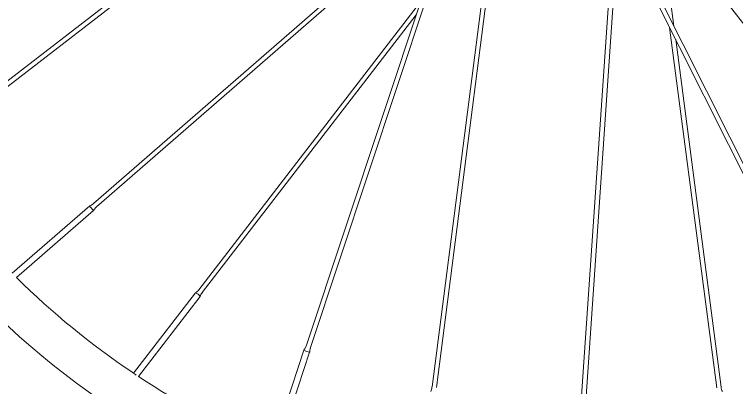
# Model space of a CAD drawing. Header units: inches. Extents: x -27 to 495, y -3 to 144.
# Drawn here: x -18.63 to -8.91, y 92.16 to 97.19 of the extents above; entities that cross this region are included whole.
import ezdxf

# ---------------------------------------------------------------- set-up
doc = ezdxf.new("R2010")
doc.units = ezdxf.units.IN
doc.layers.add('ZANO_R', color=7, linetype='Continuous', lineweight=0)

msp = doc.modelspace()

# ---------------------------------------------------------------- linework, layer by layer
at = {"layer": 'ZANO_R'}
for p, q in [((-13.30871, 100.47655), (-18.85172, 96.19809)), ((-18.81506, 96.15059), (-13.27205, 100.42905)), ((-12.50783, 99.3363), (-14.70209, 92.7218)), ((-14.64514, 92.70291), (-12.45088, 99.31741)), ((-12.11238, 99.11553), (-13.00656, 92.1707)), ((-12.94705, 92.16304), (-12.05288, 99.10786)), ((-10.30407, 98.99907), (-6.02561, 93.45606)), ((-12.64147, 98.93346), (-17.56348, 94.6443)), ((-7.5606, 92.67373), (-10.68617, 98.90246)), ((-17.52406, 94.59906), (-12.6786, 98.82151)), ((-10.7398, 98.87555), (-7.61422, 92.64682)), ((-9.74857, 97.03399), (-9.94413, 98.53274)), ((-10.54944, 98.49621), (-10.99693, 91.98293)), ((-10.93707, 91.97881), (-10.49654, 98.39079)), ((-13.16286, 97.36175), (-16.1478, 93.48097)), ((-16.10024, 93.44439), (-13.22026, 97.1887)), ((-9.80675, 97.01616), (-9.1733, 92.16137)), ((-9.11381, 92.16913), (-9.72498, 96.8532)), ((-17.61705, 94.61087), (-18.65878, 93.70309)), ((-18.60194, 93.64651), (-17.56449, 94.55056)), ((-16.19336, 93.43814), (-17.02631, 92.3552)), ((-16.95872, 92.31186), (-16.12995, 93.38937)), ((-14.73119, 92.66584), (-15.16514, 91.35773)), ((-15.09047, 91.32873), (-14.65526, 92.64065))]:
    msp.add_line(p, q, dxfattribs=at)
at = {"layer": 'ZANO_R', "flags": 128}
for points in [[(-17.56436, 94.64545), (-17.59215, 94.62349), (-17.61741, 94.6121)], [(-17.56449, 94.55056), (-17.56715, 94.55229), (-17.57339, 94.55835), (-17.58229, 94.56781), (-17.59247, 94.57924), (-17.6024, 94.59089), (-17.61056, 94.60099), (-17.6157, 94.60801), (-17.61705, 94.61087), (-17.617, 94.6109)], [(-17.56435, 94.55059), (-17.53657, 94.58717), (-17.52313, 94.59788)], [(-18.59622, 93.64145), (-18.59729, 93.64239), (-18.60231, 93.64684)], [(-14.70234, 92.72194), (-14.72233, 92.67883), (-14.73205, 92.66661)], [(-14.65394, 92.64096), (-14.6542, 92.66073), (-14.64472, 92.70286)], [(-16.99032, 92.33142), (-16.99969, 92.33729), (-17.01363, 92.34646), (-17.02708, 92.35573), (-17.03859, 92.36403), (-17.04697, 92.37028), (-17.05136, 92.37363), (-17.05134, 92.37362)], [(-13.00793, 92.17084), (-13.01019, 92.15073), (-13.02473, 92.11113)]]:
    msp.add_lwpolyline(points, dxfattribs=at)
at = {"layer": 'ZANO_R'}
for centre, radius, start, end in [((-11.06765, 101.24013), 12.68111, 19.469579, 264.472875), ((-11.06765, 101.24013), 12.68111, 275.527481, 13.665272), ((-11.06765, 101.24013), 11.25, 180, 13.589659), ((-11.06765, 101.24013), 10.69667, 225.265494, 235.985851), ((-16.24971, 93.54137), 0.11734, 298.920037, 329.370689), ((-16.21453, 93.345), 0.09551, 27.674613, 77.192302), ((-16.01896, 93.3629), 0.11378, 134.87945, 166.406465), ((-14.67907, 92.73877), 0.08955, 234.445358, 260.315008), ((-14.64709, 92.75537), 0.11495, 245.836982, 265.927429), ((-11.06765, 101.24013), 10.69667, 236.582267, 247.235035), ((-8.99869, 92.16899), 0.1138, 179.883083, 211.403274)]:
    msp.add_arc(centre, radius, start, end, dxfattribs=at)

doc.saveas('drawing.dxf')
